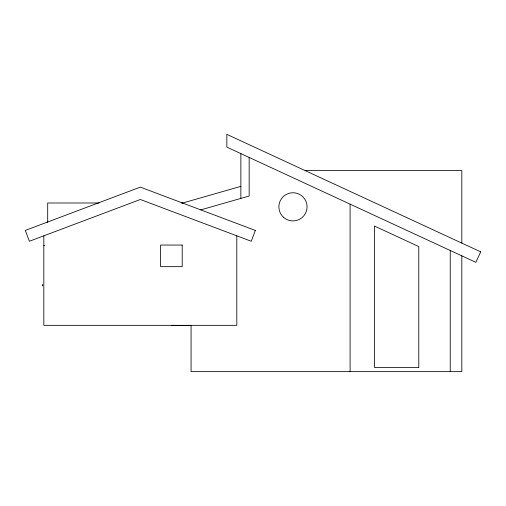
<?xml version="1.0" encoding="UTF-8"?>
<svg xmlns="http://www.w3.org/2000/svg" width="506" height="506" viewBox="0 0 506 506"><rect width="100%" height="100%" fill="white"/><g stroke="black" fill="none" stroke-linecap="round" stroke-linejoin="round"><path stroke-width="0.76" d="M182.533 203.058L240.862 186.366M200.762 209.882L249.161 196.031L249.161 157.436M305.112 170.573L461.826 170.573L461.826 243.101M99.037 202.988L47.691 202.988L47.691 222.665M181.192 202.988L182.774 202.988M43.826 245.435L44.598 245.435M171.774 325.333L191.072 325.548M461.826 255.859L461.826 371.644L191.072 371.644L191.072 325.333M450.245 250.502L450.245 371.644M350.089 204.146L350.089 371.644M240.862 153.596L240.862 198.409M236.808 235.821L236.808 325.333L43.826 325.333L43.826 235.821M42.359 284.998L42.359 285.77M255.34 230.426L251.261 241.261L140.32 199.497L29.38 241.261L25.3 230.426L140.32 187.125L255.34 230.426M480.7 251.836L475.836 262.342L226.852 147.113L226.852 134.356L480.7 251.836M182.198 245.049L160.579 245.049L160.579 266.662L182.198 266.662L182.198 245.049M42.668 284.998L42.283 284.998L42.283 285.77L42.668 285.77L42.668 284.998M418.791 367.4L374.408 367.4L374.408 226.03L418.791 246.574L418.791 367.4M283.645 217.403A14.086 14.086 0 0 0 306.775 209.636A14.086 14.086 0 0 0 288.483 193.482A14.086 14.086 0 0 0 283.645 217.403"/></g></svg>
